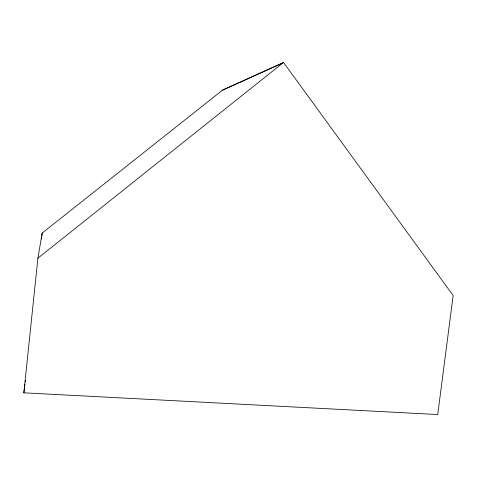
<?xml version="1.0" encoding="UTF-8"?>
<svg xmlns="http://www.w3.org/2000/svg" width="477" height="477" viewBox="0 0 477 477"><rect width="100%" height="100%" fill="white"/><g stroke="black" fill="none" stroke-linecap="round" stroke-linejoin="round"><path stroke-width="0.72" d="M23.85 392.821L37.898 258.188L42.167 233.068L222.771 89.932L283.517 62.463L453.15 295.507L437.737 414.537L23.85 392.821L24.524 387.688M41.553 238.971L41.708 237.492M41.863 236.02L42.167 233.068M24.715 386.221L25.001 384.015M25.293 381.815L25.484 380.348M37.898 258.188L283.517 62.463M222.169 90.403L282.712 63.101"/></g></svg>
